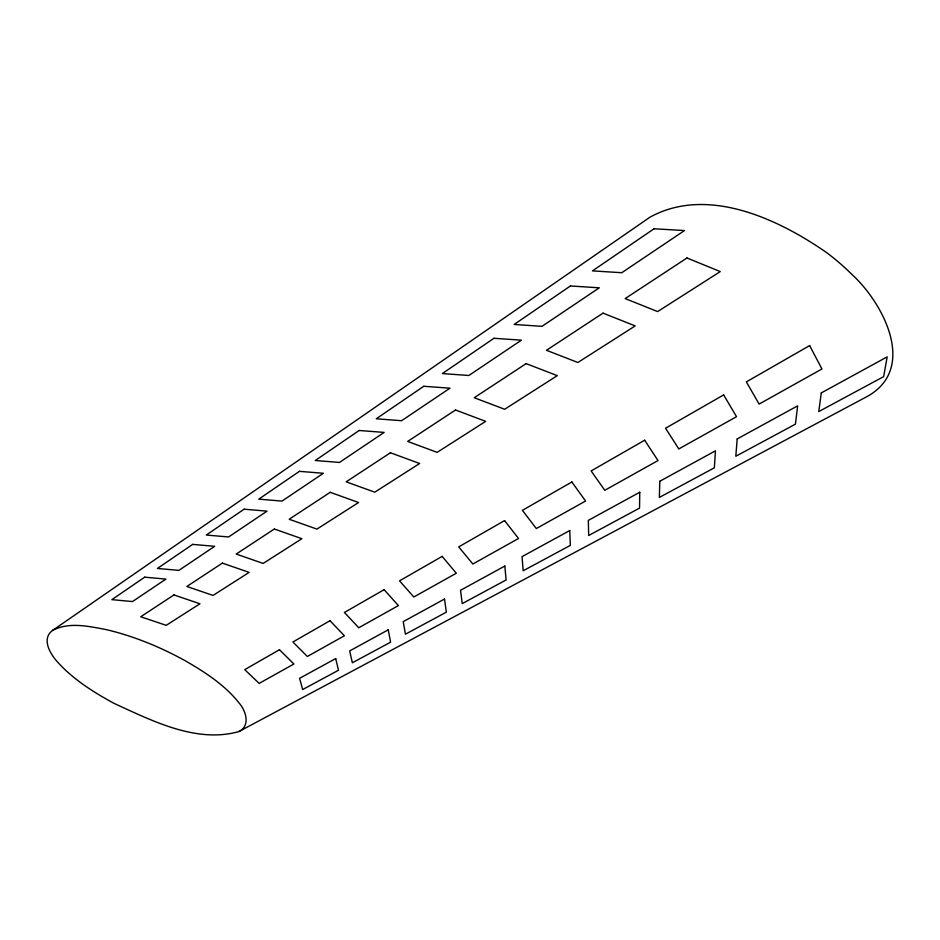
<?xml version="1.0" encoding="UTF-8"?>
<svg xmlns="http://www.w3.org/2000/svg" width="940" height="940" viewBox="0 0 940 940"><rect width="100%" height="100%" fill="white"/><g stroke="black" fill="none" stroke-linecap="round" stroke-linejoin="round"><path stroke-width="1.41" d="M52.57 630.434C41.172 638.765 50.173 653.97 57.434 661.866C73.179 679.444 93.483 692.169 114.046 703.367C151.834 720.663 196.519 743.634 238.901 731.555L866.974 396.598C917.981 368.586 883.142 302.645 851.57 274.116A269.099 183.053 4 0 0 826.894 252.813C778.496 219.032 707.338 185.556 649.928 217.211L52.57 630.434C69.008 621.669 88.713 626.357 106.056 629.565C133.633 636.051 160.059 646.932 184.863 660.538C204.767 672.006 224.731 684.802 239.113 703.038C245.951 710.746 250.698 725.915 238.901 731.555M639.752 492.243L639.541 508.105L588.687 535.495L588.311 520.384L639.752 492.243M659.798 481.268L659.363 497.424L714.341 467.815L715.469 450.812L659.798 481.268M737.207 438.921L735.809 456.253L795.44 424.14L797.649 405.845L737.207 438.921M821.29 392.92L818.764 411.579L883.67 376.623L887.149 356.883L821.29 392.92M144.713 577.172L111.86 599.649L132.493 601.565L165.91 579.099L144.713 577.172M192.641 544.389L157.45 568.453L178.882 570.38L214.684 546.316L192.641 544.389M244.083 509.198L206.307 535.036L228.596 536.975L267.031 511.137L244.083 509.198M299.425 471.339L258.77 499.152L281.988 501.091L323.372 473.278L299.425 471.339M359.151 430.485L315.264 460.506L339.481 462.445L384.154 432.412L359.151 430.485M423.776 386.281L376.259 418.782L401.58 420.709L449.966 388.185L423.776 386.281M493.958 338.282L442.341 373.579L468.86 375.483L521.418 340.163L493.958 338.282M570.415 285.971L514.145 324.464L541.992 326.333L599.297 287.816L570.415 285.971M654.052 228.773L592.47 270.885L621.763 272.718L684.496 230.547L654.052 228.773M173.947 594.938L140.718 616.769L166.204 625.335L199.95 603.786L173.947 594.938M222.392 563.119L186.837 586.478L213.039 595.431L249.135 572.378L222.392 563.119M274.351 528.997L236.199 554.06L263.153 563.436L301.869 538.714L274.351 528.997M330.21 492.313L289.179 519.256L316.921 529.103L358.563 502.524L330.21 492.313M390.429 452.763L346.179 481.821L374.766 492.184L419.651 463.514L390.429 452.763M455.536 410.005L407.666 441.436L437.147 452.352L485.686 421.355L455.536 410.005M526.153 363.615L474.218 397.726L504.639 409.264L557.291 375.647L526.153 363.615M603.022 313.137L546.457 350.279L577.877 362.499L635.193 325.91L603.022 313.137M686.987 257.983L625.17 298.579L657.648 311.575L720.275 271.589L686.987 257.983M279.462 649.716L244.729 669.644L259.158 683.392L293.891 663.993L279.462 649.716M330.022 620.717L292.916 641.996L307.333 656.473L344.404 635.769L330.022 620.717M384.119 589.686L344.404 612.469L358.774 627.744L398.419 605.583L384.119 589.686M442.153 556.398L399.535 580.838L413.812 596.994L456.323 573.236L442.153 556.398M504.569 520.596L458.72 546.892L472.844 564.012L518.539 538.479L504.569 520.596M571.861 481.985L522.405 510.349L536.329 528.55L585.573 501.032L571.861 481.985M644.664 440.226L591.143 470.928L604.773 490.304L658.012 460.553L644.664 440.226M723.647 394.918L665.555 428.24L678.798 448.944L736.537 416.69L723.647 394.918M809.645 345.579L746.36 381.887L759.109 404.082L821.936 368.985L809.645 345.579M335.697 658.576L299.59 678.327L302.656 689.537L338.482 670.243L335.697 658.576M388.255 629.823L349.68 650.927L352.359 662.77L390.605 642.173L388.255 629.823M444.503 599.05L403.213 621.645L405.434 634.195L446.347 612.152L444.503 599.05M504.839 566.045L460.53 590.285L462.233 603.598L506.108 579.968L504.839 566.045M569.746 530.536L522.064 556.621L523.157 570.78L570.333 545.376L569.746 530.536"/></g></svg>
